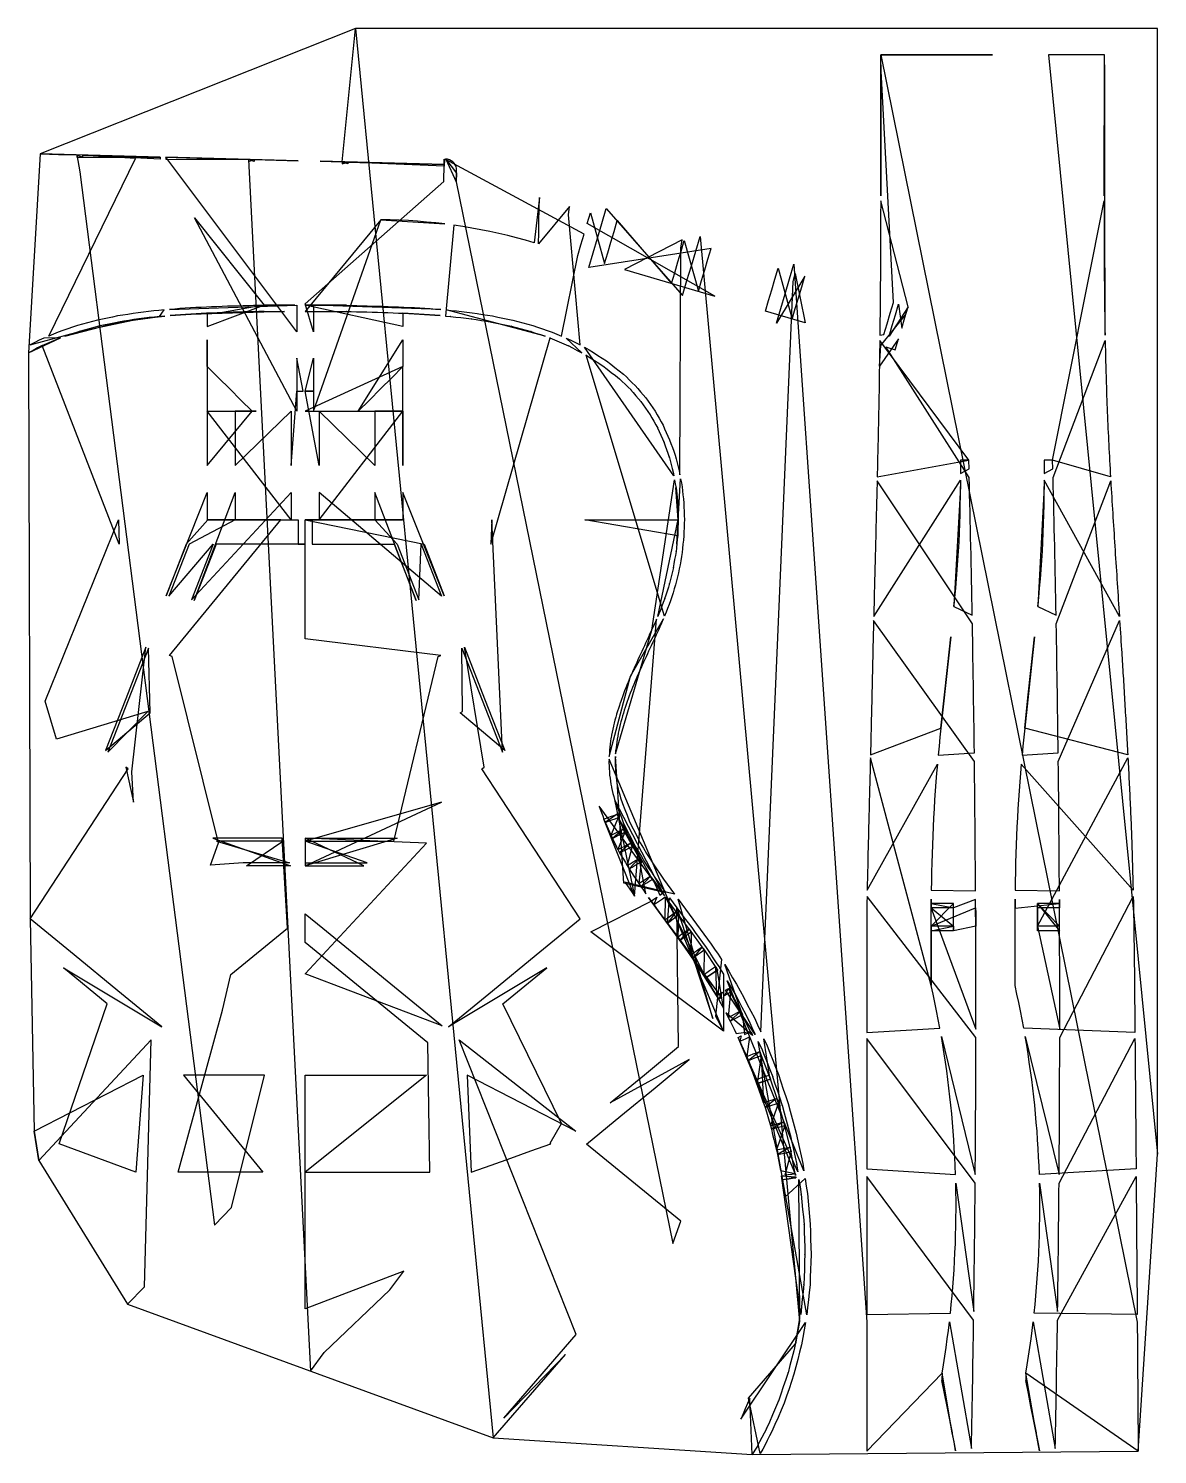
# Model space of a CAD drawing. Header units: metres. Extents: x 0 to 404, y 0 to 510.
import ezdxf

# ---------------------------------------------------------------- set-up
doc = ezdxf.new("R2010")
doc.units = ezdxf.units.M

msp = doc.modelspace()

# ---------------------------------------------------------------- linework, layer by layer
at = {"layer": 'BODY_OUTLINE', "color": 1}
msp.add_lwpolyline([(403.98, 107.49), (403.98, 510.22), (117.03, 510.22), (4.2, 465.33), (0, 394.21), (0.6, 191.6), (2.06, 115.7), (3.73, 105.22), (35.45, 53.74), (166.25, 5.9), (259, 0), (397.09, 1.2)], close=True, dxfattribs=at)
at = {"layer": 'BODY_POINTS', "color": 7}
msp.add_lwpolyline([(35.45, 53.74), (41.53, 60.03), (43.87, 148.4), (3.73, 105.22), (2.06, 115.7), (41, 135.72), (38.36, 100.98), (10.91, 111.1), (28.18, 161.25), (12.49, 174.1), (47.67, 153.04), (31.98, 165.89), (16.29, 178.74), (0.6, 191.6), (35.69, 245.28), (34.88, 245.94), (37.6, 233.38), (36.97, 244.23), (41.99, 288.82), (34.77, 270.38), (27.56, 251.93), (43.56, 265.39), (42.93, 288.49), (35.65, 269.88), (28.37, 251.27), (42.68, 265.88), (10.06, 255.91), (5.97, 269.6), (32.22, 334.45), (32.22, 334.45), (32.48, 325.71), (4.88, 396.78), (3.25, 395.92), (1.63, 395.07), (0, 394.21), (11.45, 399.56), (9.77, 398.85), (8.09, 398.13), (6.4, 397.42), (4.72, 396.7), (11.3, 399.51), (5.54, 399.44), (3.86, 398.73), (3.86, 398.73), (2.23, 397.87), (0.6, 397.01), (18.24, 401.86), (16.5, 401.27), (14.77, 400.68), (13.04, 400.1), (32.32, 405.2), (30.51, 404.83), (28.7, 404.45), (26.89, 404.07), (25.08, 403.7), (25.2, 403.73), (23.43, 403.25), (21.65, 402.77), (19.87, 402.3), (18.1, 401.82), (39.58, 406.34), (37.74, 406.05), (35.9, 405.76), (34.06, 405.47), (32.22, 405.18), (46.94, 407.2), (45.08, 406.98), (43.22, 406.77), (41.36, 406.55), (39.5, 406.33), (48.75, 407.35), (46.87, 407.19), (48.57, 409.54), (46.69, 409.38), (46.69, 409.38), (44.83, 409.17), (42.97, 408.95), (41.1, 408.73), (39.24, 408.52), (39.24, 408.52), (37.4, 408.23), (35.56, 407.94), (33.72, 407.65), (31.88, 407.36), (31.88, 407.36), (30.07, 406.98), (28.25, 406.61), (26.44, 406.23), (24.63, 405.85), (24.63, 405.85), (22.86, 405.38), (21.08, 404.9), (19.3, 404.42), (17.53, 403.95), (17.53, 403.95), (15.79, 403.36), (14.06, 402.77), (12.33, 402.18), (10.59, 401.59), (10.59, 401.59), (8.91, 400.87), (7.23, 400.16), (38.26, 463.69), (19.28, 464.94), (19.28, 464.74), (19.28, 464.55), (19.28, 464.36), (19.28, 464.16), (17.28, 464.94), (17.28, 464.76), (17.28, 464.57), (17.28, 464.39), (17.28, 464.21), (47.13, 464.15), (47.13, 463.98), (47.13, 463.81), (47.13, 463.64), (47.13, 463.47), (19.28, 464.94), (26.24, 464.75), (33.21, 464.57), (40.17, 464.39), (47.13, 464.2), (4.2, 465.33), (10.74, 465.16), (17.29, 464.99), (18.42, 458.96), (66.51, 82.08), (72.59, 88.37), (84.48, 135.72), (69.99, 135.72), (55.49, 135.72), (83.82, 100.98), (68.67, 100.98), (53.51, 100.98), (69.47, 159.02), (72.45, 171.79), (92.66, 188.33), (90.73, 220.49), (82.48, 220.49), (74.24, 220.49), (65.99, 220.49), (93.73, 210.67), (88.49, 210.67), (83.24, 210.67), (77.99, 210.67), (91.04, 219.49), (83.09, 219.49), (75.15, 219.49), (67.21, 219.49), (93.43, 211.67), (87.87, 211.67), (82.32, 211.67), (76.77, 211.67), (65.13, 210.86), (67.98, 218.86), (51.43, 285.49), (50.48, 285.83), (90.27, 334.45), (81.56, 334.45), (72.85, 334.45), (64.14, 334.45), (56.42, 325.71), (49.2, 307.26), (63.98, 344.15), (63.98, 334.45), (65.6, 334.45), (65.6, 334.45), (96.48, 334.45), (96.48, 332.26), (96.48, 330.08), (96.48, 327.89), (96.48, 325.71), (98.98, 325.71), (67.16, 325.71), (59.29, 305.6), (73.98, 344.15), (73.98, 334.45), (57.49, 325.71), (50.21, 307.1), (66.08, 325.71), (58.28, 305.77), (93.98, 344.15), (93.98, 334.45), (63.98, 373.27), (63.98, 363.56), (63.98, 353.86), (79.98, 373.27), (75.98, 377.27), (71.98, 381.27), (67.98, 385.27), (63.98, 389.27), (63.98, 398.81), (63.98, 394.04), (63.98, 389.27), (63.98, 373.27), (81.48, 373.27), (73.98, 373.27), (73.98, 363.56), (73.98, 353.86), (93.98, 373.27), (93.98, 363.56), (93.98, 353.86), (95.98, 380.46), (96.73, 380.46), (97.48, 380.46), (98.23, 380.46), (95.98, 392.23), (95.98, 382.75), (95.98, 373.27), (59.4, 442.48), (84.29, 411.19), (84.27, 411.19), (84.25, 411.19), (84.24, 411.19), (84.22, 411.19), (69.38, 408.56), (67.49, 408.49), (65.61, 408.41), (63.72, 408.33), (61.83, 408.25), (76.88, 408.79), (75, 408.73), (73.12, 408.67), (71.24, 408.62), (69.36, 408.56), (84.28, 408.99), (82.43, 408.94), (80.58, 408.89), (78.73, 408.84), (76.88, 408.79), (84.22, 408.99), (91.6, 408.99), (54.38, 407.82), (52.51, 407.66), (50.63, 407.51), (61.87, 408.26), (59.99, 408.15), (58.1, 408.04), (56.21, 407.93), (54.33, 407.82), (63.98, 408.34), (63.98, 403.57), (84.22, 411.19), (87.91, 411.19), (91.6, 411.19), (95.29, 411.19), (84.22, 411.19), (82.37, 411.14), (80.52, 411.09), (78.67, 411.04), (76.82, 410.99), (76.82, 410.99), (74.93, 410.93), (73.05, 410.87), (71.17, 410.82), (69.29, 410.76), (69.29, 410.76), (67.4, 410.68), (65.52, 410.61), (63.63, 410.53), (61.74, 410.45), (61.74, 410.45), (59.86, 410.34), (57.97, 410.23), (56.09, 410.12), (54.2, 410.01), (54.2, 410.01), (52.32, 409.85), (50.45, 409.7), (95.98, 411.19), (95.98, 401.71), (49.13, 464.15), (49.13, 463.97), (49.13, 463.78), (49.13, 463.6), (49.13, 463.42), (80.74, 463.32), (80.74, 463.15), (80.74, 462.97), (80.74, 462.8), (80.74, 462.63), (78.74, 463.32), (78.74, 463.16), (78.74, 463), (78.74, 462.84), (78.74, 462.68), (80.74, 463.32), (88.61, 463.11), (96.49, 462.91), (49.13, 464.15), (56.53, 463.96), (63.93, 463.76), (71.34, 463.57), (78.74, 463.37), (100.85, 29.82), (105.82, 36.52), (129.3, 58.95), (134.28, 65.64), (98.98, 52.15), (98.98, 135.72), (98.98, 135.72), (113.47, 135.72), (127.97, 135.72), (142.46, 135.72), (98.98, 100.98), (98.98, 100.98), (113.84, 100.98), (128.7, 100.98), (143.56, 100.98), (142.84, 147.26), (98.98, 183.16), (98.98, 193.49), (105.3, 188.33), (147.98, 153.4), (98.98, 172.01), (142.45, 218.73), (98.98, 220.49), (107.23, 220.49), (115.47, 220.49), (123.72, 220.49), (131.97, 220.49), (98.98, 210.67), (104.23, 210.67), (109.47, 210.67), (114.72, 210.67), (119.97, 210.67), (98.98, 220.49), (98.98, 210.67), (147.72, 233.38), (98.98, 219.49), (98.98, 211.67), (98.98, 211.67), (104.53, 211.67), (110.08, 211.67), (115.64, 211.67), (121.19, 211.67), (98.98, 219.49), (106.92, 219.49), (114.86, 219.49), (122.8, 219.49), (130.75, 219.49), (146.53, 285.49), (147.48, 285.83), (98.98, 291.86), (98.98, 334.45), (107.69, 334.45), (116.4, 334.45), (125.11, 334.45), (133.81, 334.45), (98.98, 334.45), (141.54, 325.71), (148.75, 307.26), (133.98, 344.15), (133.98, 334.45), (98.98, 334.45), (132.36, 334.45), (98.98, 334.45), (98.98, 334.45), (101.48, 334.45), (101.48, 332.26), (101.48, 330.08), (101.48, 327.89), (101.48, 325.71), (130.8, 325.71), (138.67, 305.6), (123.98, 344.15), (123.98, 334.45), (131.87, 325.71), (139.68, 305.77), (140.47, 325.71), (147.75, 307.1), (103.98, 344.15), (103.98, 334.45), (133.98, 373.27), (133.98, 363.56), (133.98, 353.86), (133.98, 389.27), (129.98, 385.27), (125.98, 381.27), (121.98, 377.27), (117.98, 373.27), (133.98, 398.81), (133.98, 394.04), (133.98, 389.27), (98.98, 373.27), (116.48, 373.27), (133.98, 373.27), (123.98, 373.27), (123.98, 363.56), (123.98, 353.86), (103.98, 373.27), (103.98, 363.56), (103.98, 353.86), (98.98, 380.46), (101.98, 380.46), (101.23, 380.46), (100.48, 380.46), (99.73, 380.46), (98.98, 380.46), (101.98, 392.23), (101.98, 382.75), (101.98, 373.27), (126.09, 441.82), (148.95, 440.29), (145.7, 440.67), (142.44, 440.99), (139.18, 441.27), (135.91, 441.49), (132.64, 441.65), (129.37, 441.77), (126.09, 441.82), (98.98, 408.99), (106.36, 408.99), (113.74, 408.99), (113.61, 408.99), (115.48, 408.94), (117.35, 408.89), (119.21, 408.84), (121.08, 408.79), (121.08, 408.79), (122.96, 408.73), (124.84, 408.67), (126.72, 408.62), (128.6, 408.56), (128.58, 408.56), (130.46, 408.49), (132.35, 408.41), (134.24, 408.33), (136.12, 408.25), (136.09, 408.26), (137.97, 408.15), (139.86, 408.04), (141.74, 407.93), (143.63, 407.82), (143.57, 407.82), (145.45, 407.66), (147.33, 407.51), (133.98, 408.34), (133.98, 403.57), (98.98, 411.19), (113.74, 411.19), (110.05, 411.19), (106.36, 411.19), (102.67, 411.19), (98.98, 411.19), (113.74, 411.19), (115.59, 411.14), (117.44, 411.09), (119.29, 411.04), (121.14, 410.99), (121.14, 410.99), (123.02, 410.93), (124.9, 410.87), (126.79, 410.82), (128.67, 410.76), (128.67, 410.76), (130.55, 410.68), (132.44, 410.61), (134.33, 410.53), (136.21, 410.45), (136.21, 410.45), (138.1, 410.34), (139.99, 410.23), (141.87, 410.12), (143.76, 410.01), (143.76, 410.01), (145.64, 409.85), (147.51, 409.7), (101.98, 411.19), (101.98, 401.71), (98.98, 411.72), (148.58, 455.53), (148.63, 457.53), (148.68, 459.53), (148.74, 461.53), (148.79, 463.53), (148.79, 463.53), (148.91, 463.53), (148.72, 460.93), (114.24, 462.44), (114.24, 462.28), (114.24, 462.12), (114.24, 461.95), (114.24, 461.79), (112.24, 462.44), (112.24, 462.29), (112.24, 462.14), (112.24, 461.99), (112.24, 461.84), (114.24, 462.44), (122.86, 462.21), (131.49, 461.98), (140.11, 461.76), (148.74, 461.53), (104.36, 462.7), (112.24, 462.49), (117.03, 510.22), (166.25, 5.9), (192.09, 35.81), (170.11, 13), (195.96, 42.91), (154.09, 148.4), (195.9, 115.7), (156.96, 135.72), (158.43, 100.98), (158.43, 100.98), (165.53, 103.53), (172.64, 106.07), (179.75, 108.61), (186.86, 111.16), (186.71, 111.37), (190.67, 118.47), (169.78, 161.25), (185.47, 174.1), (150.29, 153.04), (165.98, 165.89), (181.67, 178.74), (197.36, 191.6), (162.26, 245.28), (163.08, 245.94), (155.97, 288.82), (163.18, 270.38), (170.4, 251.93), (154.4, 265.39), (155.28, 265.88), (155.02, 288.49), (162.3, 269.88), (169.58, 251.27), (165.74, 334.45), (165.48, 325.71), (186.66, 399.51), (186.5, 399.56), (188.19, 398.85), (189.87, 398.13), (191.56, 397.42), (193.24, 396.7), (193.08, 396.78), (194.7, 395.92), (196.33, 395.07), (197.96, 394.21), (192.42, 399.44), (194.1, 398.73), (194.1, 398.73), (195.73, 397.87), (197.36, 397.01), (193.27, 443.5), (193.55, 446.55), (182.45, 433.15), (182.55, 437.29), (182.66, 441.43), (182.77, 445.57), (182.88, 449.71), (180.97, 433.59), (180.97, 433.59), (177.82, 434.5), (174.66, 435.35), (171.48, 436.15), (168.3, 436.9), (165.1, 437.6), (161.89, 438.24), (158.67, 438.83), (155.44, 439.37), (152.2, 439.86), (149.21, 407.35), (151.08, 407.19), (151.01, 407.2), (152.88, 406.98), (154.74, 406.77), (156.6, 406.55), (158.46, 406.33), (158.37, 406.34), (160.22, 406.05), (162.06, 405.76), (163.9, 405.47), (165.74, 405.18), (165.63, 405.2), (167.44, 404.83), (169.26, 404.45), (171.07, 404.07), (172.88, 403.7), (172.76, 403.73), (174.53, 403.25), (176.31, 402.77), (178.08, 402.3), (179.86, 401.82), (179.72, 401.86), (181.46, 401.27), (183.19, 400.68), (184.92, 400.1), (149.39, 409.54), (151.27, 409.38), (151.27, 409.38), (153.13, 409.17), (154.99, 408.95), (156.85, 408.73), (158.72, 408.52), (158.72, 408.52), (160.56, 408.23), (162.4, 407.94), (164.24, 407.65), (166.08, 407.36), (166.08, 407.36), (167.89, 406.98), (169.7, 406.61), (171.52, 406.23), (173.33, 405.85), (173.33, 405.85), (175.1, 405.38), (176.88, 404.9), (178.65, 404.42), (180.43, 403.95), (180.43, 403.95), (182.16, 403.36), (183.9, 402.77), (185.63, 402.18), (187.36, 401.59), (187.36, 401.59), (189.05, 400.87), (190.73, 400.16), (196.55, 428.97), (197.69, 432.81), (198.83, 436.64), (149.04, 463.52), (149.16, 463.52), (149.29, 463.52), (153.08, 455.41), (153.1, 456.41), (153.13, 457.41), (153.16, 458.41), (153.18, 459.41), (153.18, 459.41), (153.14, 460.11), (152.98, 460.79), (152.7, 461.43), (152.31, 462.01), (151.83, 462.51), (151.27, 462.93), (150.65, 463.24), (149.98, 463.44), (149.29, 463.52), (153.16, 458.52), (153.16, 458.52), (153.16, 458.52), (153.16, 458.52), (153.16, 458.52), (153.08, 455.41), (153.16, 458.52), (153.08, 455.41), (230.57, 75.48), (233.36, 83.54), (199.71, 111.07), (211.96, 121.15), (224.21, 131.24), (236.46, 141.33), (208.15, 125.79), (220.39, 135.87), (232.64, 145.96), (232, 195.61), (233.33, 193.83), (234.66, 192.05), (235.99, 190.27), (237.32, 188.5), (237.3, 188.52), (238.6, 186.73), (239.9, 184.93), (241.2, 183.14), (242.5, 181.35), (242.45, 181.42), (243.67, 179.58), (244.89, 177.74), (246.11, 175.9), (247.33, 174.07), (247.27, 174.17), (248.65, 171.82), (248.7, 151.41), (201.16, 186.95), (222.76, 198.02), (223.79, 198.73), (224.82, 199.44), (223.71, 196.73), (224.74, 197.44), (225.77, 198.15), (226.8, 198.86), (227.83, 199.57), (227.73, 191.29), (228.74, 192.03), (229.74, 192.78), (230.75, 193.52), (231.75, 194.26), (228.6, 190.13), (229.61, 190.87), (230.62, 191.61), (231.62, 192.35), (232.63, 193.09), (232.35, 185.13), (233.35, 185.88), (234.35, 186.63), (235.35, 187.38), (236.35, 188.13), (233.13, 184.05), (234.13, 184.8), (235.13, 185.55), (236.13, 186.3), (237.13, 187.05), (236.98, 178.74), (237.99, 179.47), (239.01, 180.2), (240.02, 180.94), (241.03, 181.67), (237.76, 177.64), (238.77, 178.37), (239.78, 179.11), (240.8, 179.84), (241.81, 180.58), (241.63, 171.8), (242.67, 172.5), (243.71, 173.19), (244.76, 173.88), (245.8, 174.57), (246.17, 164.2), (247.25, 164.83), (248.33, 165.47), (246.9, 162.96), (247.98, 163.59), (221.84, 199.33), (222.76, 198.02), (223.71, 196.73), (224.72, 195.37), (225.72, 194.01), (226.73, 192.65), (227.73, 191.29), (233.13, 184.05), (234.09, 182.72), (235.06, 181.4), (236.02, 180.07), (236.98, 178.74), (246.9, 162.96), (247.78, 161.32), (248.65, 159.67), (246.41, 173.66), (246.45, 173.58), (246.5, 173.5), (246.55, 173.43), (246.59, 173.35), (245.8, 174.57), (245.97, 174.31), (246.15, 174.04), (246.32, 173.78), (246.5, 173.51), (241.62, 180.87), (241.66, 180.79), (241.71, 180.72), (241.76, 180.65), (241.81, 180.58), (241.03, 181.67), (241.2, 181.44), (241.36, 181.21), (241.53, 180.99), (241.69, 180.76), (236.49, 187.94), (236.65, 187.72), (236.81, 187.49), (236.97, 187.27), (237.13, 187.05), (236.35, 188.13), (236.39, 188.07), (236.43, 188.01), (236.48, 187.95), (236.52, 187.9), (231.75, 194.26), (231.97, 193.97), (232.19, 193.68), (232.41, 193.39), (232.63, 193.09), (227.83, 199.57), (242.42, 170.58), (243.47, 171.27), (244.51, 171.97), (245.56, 172.66), (246.6, 173.36), (242.42, 170.58), (243.36, 168.98), (244.3, 167.39), (245.24, 165.79), (246.17, 164.2), (237.76, 177.64), (238.72, 176.18), (239.69, 174.72), (240.66, 173.26), (241.63, 171.8), (232.35, 185.13), (231.41, 186.38), (230.48, 187.63), (229.54, 188.88), (228.6, 190.13), (229.34, 199.21), (230.66, 197.41), (231.99, 195.62), (244.89, 156.04), (232.44, 198.71), (233.76, 196.93), (233.76, 196.93), (235.09, 195.15), (236.42, 193.37), (237.75, 191.59), (239.08, 189.81), (239.08, 189.81), (240.38, 188.02), (241.68, 186.22), (242.98, 184.43), (244.28, 182.64), (244.28, 182.64), (245.5, 180.8), (246.72, 178.96), (247.94, 177.12), (245.87, 156.85), (246.58, 155.49), (247.29, 154.13), (247.99, 152.77), (248.7, 151.41), (207.75, 248.73), (207.71, 247.69), (207.71, 247.49), (207.76, 246.43), (207.81, 245.38), (207.86, 244.33), (207.91, 243.28), (207.93, 243.06), (208.09, 242.01), (208.24, 240.95), (208.4, 239.9), (208.55, 238.85), (208.6, 238.62), (208.87, 237.56), (209.14, 236.51), (209.41, 235.45), (209.68, 234.39), (216.85, 199.8), (205.92, 227.34), (207.09, 227.78), (208.26, 228.23), (209.43, 228.67), (210.6, 229.11), (206.37, 226.16), (207.54, 226.6), (208.71, 227.04), (209.88, 227.49), (211.05, 227.93), (208.36, 221.53), (209.47, 222.09), (210.59, 222.66), (211.7, 223.22), (212.82, 223.78), (208.92, 220.41), (210.03, 220.98), (211.15, 221.54), (212.27, 222.1), (213.38, 222.67), (210.91, 216.46), (212.03, 217.02), (213.14, 217.59), (214.26, 218.15), (215.38, 218.71), (211.51, 215.27), (212.62, 215.83), (213.74, 216.39), (214.85, 216.95), (215.96, 217.51), (214.24, 210.73), (215.31, 211.38), (216.37, 212.03), (217.44, 212.68), (218.51, 213.34), (214.97, 209.53), (216.04, 210.18), (217.11, 210.83), (218.17, 211.48), (219.24, 212.13), (218.34, 204.35), (219.41, 205), (220.47, 205.65), (221.54, 206.3), (222.61, 206.96), (219.1, 203.25), (220.16, 203.9), (221.23, 204.55), (222.3, 205.2), (223.37, 205.86), (225.85, 200.15), (226.88, 200.86), (204.14, 232.03), (204.59, 230.86), (205.03, 229.69), (205.48, 228.51), (205.92, 227.34), (208.92, 220.41), (209.42, 219.43), (209.92, 218.44), (210.41, 217.45), (210.91, 216.46), (206.37, 226.16), (206.87, 225), (207.36, 223.84), (207.86, 222.69), (208.36, 221.53), (208.92, 220.41), (209.42, 219.43), (209.92, 218.44), (210.41, 217.45), (210.91, 216.46), (211.51, 215.27), (212.2, 214.14), (212.88, 213), (213.56, 211.87), (214.24, 210.73), (214.97, 209.53), (215.81, 208.23), (216.66, 206.94), (217.5, 205.64), (218.34, 204.35), (219.1, 203.25), (220.01, 201.94), (220.93, 200.63), (218.51, 213.34), (218.69, 213.03), (218.87, 212.73), (219.06, 212.43), (219.24, 212.13), (212.82, 223.78), (212.96, 223.5), (213.1, 223.22), (213.24, 222.95), (213.38, 222.67), (210.6, 229.11), (210.71, 228.82), (210.82, 228.52), (210.93, 228.23), (211.05, 227.93), (222.61, 206.96), (222.8, 206.68), (222.99, 206.41), (223.18, 206.13), (223.37, 205.86), (226.88, 200.86), (227.12, 200.54), (227.35, 200.22), (227.59, 199.89), (209.75, 234.16), (210.55, 232.06), (211.34, 229.97), (212.14, 227.88), (212.93, 225.79), (215.38, 218.71), (215.53, 218.42), (215.68, 218.12), (215.83, 217.82), (215.98, 217.52), (212.93, 225.79), (213.94, 223.78), (214.95, 221.78), (215.96, 219.78), (216.97, 217.77), (216.97, 217.77), (218.14, 215.86), (219.3, 213.96), (220.47, 212.05), (221.63, 210.14), (221.63, 210.14), (222.9, 208.3), (224.16, 206.47), (225.43, 204.63), (226.7, 202.79), (226.7, 202.79), (228.02, 201), (213.05, 204.45), (210, 249.69), (209.95, 248.64), (209.91, 247.59), (209.91, 247.59), (209.96, 246.54), (210.01, 245.49), (210.06, 244.44), (210.11, 243.38), (210.11, 243.38), (210.26, 242.33), (210.42, 241.28), (210.57, 240.22), (210.73, 239.17), (210.73, 239.17), (211, 238.11), (211.27, 237.05), (211.54, 235.99), (211.81, 234.94), (211.81, 234.94), (212.6, 232.87), (213.38, 230.81), (214.16, 228.74), (214.95, 226.67), (214.95, 226.67), (215.93, 224.72), (216.92, 222.76), (217.91, 220.8), (218.9, 218.84), (218.9, 218.84), (220.04, 216.97), (221.19, 215.09), (222.33, 213.21), (223.48, 211.34), (223.48, 211.34), (224.73, 209.52), (225.98, 207.7), (227.24, 205.89), (228.49, 204.07), (228.49, 204.07), (229.81, 202.28), (231.12, 200.5), (213.43, 204.76), (214.29, 203.52), (215.14, 202.28), (216, 201.04), (216.85, 199.8), (224.76, 298.94), (224.34, 297.98), (223.93, 297.03), (223.94, 297.07), (223.5, 296.11), (223.06, 295.14), (222.62, 294.18), (222.18, 293.22), (223.94, 297.07), (223.5, 296.11), (223.06, 295.14), (222.62, 294.18), (222.18, 293.22), (222.18, 293.23), (221.73, 292.26), (221.27, 291.29), (220.82, 290.31), (220.37, 289.34), (220.36, 289.34), (219.91, 288.35), (219.45, 287.37), (218.99, 286.38), (218.53, 285.4), (218.52, 285.38), (218.07, 284.39), (217.62, 283.39), (217.17, 282.4), (216.71, 281.41), (216.7, 281.37), (216.26, 280.37), (215.83, 279.36), (215.39, 278.36), (214.96, 277.36), (214.94, 277.31), (214.53, 276.29), (214.12, 275.28), (213.71, 274.27), (213.3, 273.26), (213.27, 273.19), (212.9, 272.17), (212.52, 271.15), (212.15, 270.13), (211.78, 269.11), (211.75, 269.02), (211.42, 268), (211.09, 266.97), (210.76, 265.94), (210.43, 264.92), (210.4, 264.81), (210.13, 263.78), (209.86, 262.74), (209.59, 261.71), (209.31, 260.68), (209.28, 260.55), (209.08, 259.51), (208.87, 258.47), (208.66, 257.43), (208.45, 256.39), (208.43, 256.23), (208.3, 255.19), (208.17, 254.14), (208.04, 253.1), (207.91, 252.06), (207.89, 251.88), (207.85, 250.83), (207.8, 249.78), (215.43, 278.44), (227.19, 299), (226.78, 298.05), (226.36, 297.1), (225.94, 296.15), (225.94, 296.15), (225.5, 295.19), (225.06, 294.23), (224.62, 293.27), (224.18, 292.3), (224.18, 292.3), (223.72, 291.33), (223.27, 290.36), (222.81, 289.38), (222.36, 288.41), (222.36, 288.41), (221.9, 287.42), (221.44, 286.44), (220.98, 285.46), (220.53, 284.47), (220.53, 284.47), (220.07, 283.48), (219.62, 282.48), (219.17, 281.49), (218.72, 280.49), (218.72, 280.49), (218.28, 279.49), (217.85, 278.49), (217.41, 277.48), (216.98, 276.48), (216.98, 276.48), (216.57, 275.47), (216.16, 274.46), (215.75, 273.44), (215.34, 272.43), (215.34, 272.43), (214.96, 271.41), (214.59, 270.39), (214.22, 269.37), (213.84, 268.35), (213.84, 268.35), (213.51, 267.33), (213.19, 266.3), (212.86, 265.27), (212.53, 264.25), (212.53, 264.25), (212.26, 263.21), (211.99, 262.18), (211.71, 261.15), (211.44, 260.12), (211.44, 260.12), (211.23, 259.08), (211.03, 258.04), (210.82, 257), (210.61, 255.96), (210.61, 255.96), (210.48, 254.91), (210.35, 253.87), (210.22, 252.83), (210.09, 251.78), (210.09, 251.78), (210.04, 250.73), (222.99, 294.97), (231.18, 348.74), (231.44, 347.3), (231.7, 345.87), (232.29, 340.36), (232.34, 338.89), (232.39, 337.41), (232.44, 335.94), (232.5, 334.47), (231.68, 346.03), (231.84, 344.57), (231.99, 343.12), (232.14, 341.66), (232.3, 340.2), (232.3, 328.86), (232.15, 327.38), (231.99, 325.91), (231.84, 324.43), (231.69, 322.96), (231.71, 323.1), (231.46, 321.64), (231.21, 320.18), (230.96, 318.72), (230.71, 317.25), (230.74, 317.39), (230.39, 315.95), (230.05, 314.51), (229.7, 313.06), (229.36, 311.62), (229.4, 311.76), (228.96, 310.35), (228.51, 308.94), (228.07, 307.52), (227.63, 306.11), (227.68, 306.25), (227.15, 304.87), (226.62, 303.5), (226.09, 302.12), (225.56, 300.75), (225.59, 300.84), (225.18, 299.89), (232.49, 334.55), (232.44, 333.09), (232.39, 331.63), (232.34, 330.17), (232.29, 328.71), (199.12, 334.45), (232.5, 334.45), (231.97, 325.71), (233.34, 349.13), (233.61, 347.7), (233.87, 346.26), (233.87, 346.26), (234.02, 344.81), (234.18, 343.35), (234.33, 341.89), (234.49, 340.44), (234.49, 340.44), (234.54, 338.96), (234.59, 337.49), (234.64, 336.02), (234.69, 334.55), (234.69, 334.55), (234.64, 333.07), (234.59, 331.59), (234.54, 330.11), (234.49, 328.64), (234.49, 328.64), (234.33, 327.16), (234.18, 325.68), (234.03, 324.21), (233.88, 322.73), (233.88, 322.73), (233.63, 321.27), (233.38, 319.81), (233.13, 318.34), (232.88, 316.88), (232.88, 316.88), (232.53, 315.44), (232.19, 314), (231.84, 312.55), (231.5, 311.11), (231.5, 311.11), (231.06, 309.7), (230.62, 308.28), (230.18, 306.87), (229.73, 305.46), (229.73, 305.46), (229.2, 304.08), (228.67, 302.7), (228.14, 301.33), (227.61, 299.95), (227.61, 299.95), (199.59, 393.35), (199.42, 393.45), (200.98, 392.44), (202.55, 391.43), (204.11, 390.43), (205.68, 389.42), (205.51, 389.54), (207, 388.36), (208.5, 387.19), (209.99, 386.01), (211.49, 384.84), (211.33, 384.98), (212.39, 383.96), (213.46, 382.93), (214.52, 381.91), (215.59, 380.89), (215.44, 381.04), (216.39, 379.94), (217.33, 378.83), (218.28, 377.72), (219.22, 376.61), (219.09, 376.78), (219.92, 375.59), (220.74, 374.41), (221.57, 373.23), (222.4, 372.04), (222.29, 372.21), (223, 370.96), (223.71, 369.71), (224.42, 368.46), (225.13, 367.21), (225.04, 367.38), (225.63, 366.07), (226.22, 364.76), (226.82, 363.45), (227.41, 362.14), (227.34, 362.32), (227.82, 360.96), (228.3, 359.59), (228.78, 358.23), (229.26, 356.87), (229.21, 357.04), (229.58, 355.64), (229.95, 354.24), (230.32, 352.84), (230.69, 351.44), (230.66, 351.61), (230.92, 350.17), (198.98, 396.16), (200.61, 395.3), (200.61, 395.3), (202.17, 394.29), (203.74, 393.28), (205.3, 392.27), (206.87, 391.27), (206.87, 391.27), (208.36, 390.09), (209.86, 388.92), (211.35, 387.74), (212.85, 386.57), (212.85, 386.57), (213.92, 385.54), (214.98, 384.52), (216.05, 383.5), (217.11, 382.47), (217.11, 382.47), (218.06, 381.36), (219.01, 380.25), (219.95, 379.15), (220.9, 378.04), (220.9, 378.04), (221.72, 376.85), (222.55, 375.67), (223.38, 374.48), (224.2, 373.3), (224.2, 373.3), (224.91, 372.05), (225.62, 370.8), (226.33, 369.54), (227.04, 368.29), (227.04, 368.29), (227.63, 366.98), (228.23, 365.67), (228.82, 364.36), (229.41, 363.05), (229.41, 363.05), (229.9, 361.69), (230.38, 360.33), (230.86, 358.97), (231.34, 357.61), (231.34, 357.61), (231.71, 356.21), (232.08, 354.8), (232.45, 353.4), (232.82, 352), (232.82, 352), (233.08, 350.57), (233.47, 431.59), (233.94, 434.58), (213.27, 424.02), (245.57, 414.45), (199.96, 440.48), (201.1, 444.31), (206.14, 426.13), (207.28, 429.97), (208.41, 433.8), (209.55, 437.64), (210.69, 441.47), (230.11, 419.03), (231.25, 422.86), (232.38, 426.7), (233.52, 430.53), (234.66, 434.37), (239.7, 416.19), (240.83, 420.02), (241.97, 423.86), (243.11, 427.69), (244.24, 431.53), (200.49, 424.67), (202.06, 429.95), (203.62, 435.22), (205.18, 440.49), (206.74, 445.77), (234.05, 414.73), (235.61, 420), (237.18, 425.28), (238.74, 430.55), (240.3, 435.82), (275.87, 47.62), (275.39, 44.95), (274.92, 42.28), (274.44, 39.61), (274.48, 39.77), (273.8, 37.14), (273.13, 34.5), (272.45, 31.87), (271.78, 29.23), (271.83, 29.39), (270.95, 26.81), (270.07, 24.22), (269.19, 21.63), (268.31, 19.05), (268.37, 19.21), (267.28, 16.68), (266.19, 14.15), (265.09, 11.62), (264, 9.09), (264.07, 9.23), (263.25, 7.65), (262.42, 6.07), (261.6, 4.49), (260.77, 2.91), (260.84, 3.03), (259.92, 1.52), (259, 0), (258.05, 20.03), (257.26, 18.19), (256.46, 16.35), (255.67, 14.51), (254.88, 12.68), (254.88, 12.68), (278.03, 47.24), (277.56, 44.57), (277.08, 41.9), (276.61, 39.22), (276.61, 39.22), (275.93, 36.59), (275.26, 33.96), (274.59, 31.32), (273.91, 28.69), (273.91, 28.69), (273.03, 26.1), (272.15, 23.51), (271.27, 20.92), (270.39, 18.34), (270.39, 18.34), (269.3, 15.81), (268.21, 13.28), (267.11, 10.75), (266.02, 8.21), (266.02, 8.21), (265.2, 6.63), (264.37, 5.05), (263.55, 3.47), (262.72, 1.89), (262.72, 1.89), (261.8, 0.37), (257.64, 20.18), (274.44, 39.59), (276.04, 48.61), (275.68, 98.42), (276.1, 95.71), (276.52, 93), (276.5, 93.14), (276.76, 90.42), (277.01, 87.7), (277.26, 84.98), (277.51, 82.26), (277.5, 82.39), (277.58, 79.67), (277.67, 76.95), (277.75, 74.22), (277.83, 71.5), (277.83, 71.64), (277.73, 68.93), (277.64, 66.21), (277.54, 63.5), (277.44, 60.78), (277.45, 60.93), (277.17, 58.23), (276.89, 55.54), (276.6, 52.84), (276.32, 50.14), (276.34, 50.29), (269.41, 99.75), (269.64, 98.26), (270.87, 98.45), (272.11, 98.64), (273.34, 98.83), (274.58, 99.02), (269.41, 99.75), (274.52, 99.4), (274.58, 99.02), (269.64, 98.26), (269.88, 96.72), (270.11, 95.18), (270.35, 93.63), (270.59, 92.09), (277.86, 98.75), (278.28, 96.05), (278.69, 93.34), (278.69, 93.34), (278.95, 90.62), (279.2, 87.9), (279.45, 85.18), (279.7, 82.46), (279.7, 82.46), (279.78, 79.73), (279.87, 77.01), (279.95, 74.29), (280.03, 71.57), (280.03, 71.57), (279.93, 68.85), (279.83, 66.13), (279.74, 63.42), (279.64, 60.7), (279.64, 60.7), (279.36, 58), (279.07, 55.31), (278.79, 52.61), (278.51, 49.91), (278.51, 49.91), (261.15, 147.8), (262.29, 145.3), (262.25, 145.41), (263.25, 142.85), (264.26, 140.29), (265.27, 137.73), (266.28, 135.17), (266.24, 135.28), (267.11, 132.67), (267.98, 130.06), (268.85, 127.45), (269.73, 124.83), (269.69, 124.95), (270.42, 122.29), (271.14, 119.64), (271.87, 116.99), (272.6, 114.33), (272.57, 114.45), (273.15, 111.77), (273.72, 109.08), (274.3, 106.4), (274.87, 103.71), (274.85, 103.84), (275.27, 101.13), (253.91, 149.23), (255.04, 149.74), (254.54, 147.85), (255.67, 148.37), (256.81, 148.89), (257.95, 149.4), (257.03, 142.39), (258.18, 142.84), (259.34, 143.3), (260.49, 143.75), (261.64, 144.21), (257.66, 141), (258.8, 141.44), (259.93, 141.89), (261.07, 142.34), (262.2, 142.79), (263.05, 125.88), (264.24, 126.27), (265.42, 126.67), (266.61, 127.06), (267.8, 127.46), (263.61, 124.2), (264.8, 124.59), (265.98, 124.99), (267.17, 125.38), (268.36, 125.78), (265.47, 117.66), (266.67, 117.99), (267.88, 118.32), (269.08, 118.65), (270.29, 118.98), (265.81, 116.4), (267.02, 116.73), (268.22, 117.06), (269.43, 117.39), (270.63, 117.72), (267.61, 108.95), (268.84, 109.21), (270.06, 109.47), (271.28, 109.73), (272.5, 110), (267.97, 107.3), (269.19, 107.57), (270.41, 107.83), (271.63, 108.09), (272.85, 108.35), (270.64, 99.94), (271.88, 100.13), (273.11, 100.32), (274.35, 100.51), (253.91, 149.23), (254.54, 147.85), (255.15, 146.48), (255.76, 145.11), (256.38, 143.74), (256.99, 142.38), (263.61, 124.2), (264.08, 122.56), (264.54, 120.93), (265, 119.29), (265.47, 117.66), (265.81, 116.4), (266.26, 114.53), (266.71, 112.67), (267.16, 110.81), (267.61, 108.95), (267.97, 107.3), (268.33, 105.42), (268.69, 103.53), (269.05, 101.64), (274.35, 100.51), (274.41, 100.14), (274.46, 99.77), (272.5, 110), (272.59, 109.59), (272.68, 109.17), (272.77, 108.76), (272.85, 108.35), (270.29, 118.98), (270.38, 118.67), (270.46, 118.35), (270.55, 118.03), (270.63, 117.72), (267.8, 127.46), (267.94, 127.04), (268.08, 126.62), (268.22, 126.2), (268.36, 125.78), (265.29, 134.96), (265.35, 134.8), (265.4, 134.63), (265.46, 134.46), (265.52, 134.29), (261.64, 144.21), (261.78, 143.85), (261.92, 143.5), (262.06, 143.14), (262.2, 142.79), (260.77, 132.71), (261.96, 133.11), (263.14, 133.5), (264.33, 133.9), (265.52, 134.29), (260.77, 132.71), (261.34, 131), (261.91, 129.29), (262.48, 127.58), (263.05, 125.88), (260.23, 134.15), (259.59, 135.86), (258.95, 137.57), (258.3, 139.28), (257.66, 141), (260.23, 134.15), (261.42, 134.55), (262.61, 134.95), (263.79, 135.34), (264.98, 135.74), (264.98, 135.74), (265.07, 135.52), (265.15, 135.31), (265.23, 135.1), (265.32, 134.88), (263.15, 148.71), (264.29, 146.22), (264.29, 146.22), (265.3, 143.66), (266.31, 141.1), (267.32, 138.54), (268.33, 135.98), (268.33, 135.98), (269.2, 133.37), (270.07, 130.75), (270.94, 128.14), (271.81, 125.53), (271.81, 125.53), (272.54, 122.88), (273.27, 120.22), (273.99, 117.57), (274.72, 114.91), (274.72, 114.91), (275.3, 112.23), (275.87, 109.54), (276.45, 106.86), (277.02, 104.17), (277.02, 104.17), (277.44, 101.46), (250.03, 169.48), (251.41, 167.14), (252.79, 164.79), (252.73, 164.89), (254, 162.47), (255.26, 160.04), (256.52, 157.61), (257.79, 155.19), (257.73, 155.29), (258.87, 152.79), (260.01, 150.3), (249.41, 166.1), (250.48, 166.74), (249.06, 164.23), (250.14, 164.86), (251.21, 165.5), (250.4, 156.39), (251.5, 156.97), (252.61, 157.54), (253.72, 158.12), (254.83, 158.7), (251.09, 155.05), (252.2, 155.63), (253.31, 156.2), (254.42, 156.78), (255.53, 157.36), (256.18, 150.26), (257.32, 150.78), (258.46, 151.3), (259.08, 149.92), (249.52, 158.03), (250.4, 156.39), (251.09, 155.05), (251.8, 153.59), (252.5, 152.14), (253.2, 150.68), (258.46, 151.3), (258.61, 150.96), (258.77, 150.61), (258.93, 150.27), (259.08, 149.92), (250.48, 166.74), (250.67, 166.43), (250.85, 166.12), (251.03, 165.81), (251.21, 165.5), (254.83, 158.7), (255, 158.36), (255.18, 158.03), (255.35, 157.69), (255.53, 157.36), (249.17, 175.28), (249.17, 175.28), (250.55, 172.94), (251.92, 170.6), (253.3, 168.25), (254.68, 165.91), (254.68, 165.91), (255.95, 163.48), (257.21, 161.06), (258.47, 158.63), (259.74, 156.2), (259.74, 156.2), (260.88, 153.71), (262.01, 151.21), (273.67, 419.68), (274.33, 422.61), (277.87, 404.87), (263.67, 409.08), (264.8, 412.92), (265.94, 416.75), (267.08, 420.59), (268.21, 424.42), (273.25, 406.24), (274.39, 410.08), (275.53, 413.91), (276.66, 417.75), (277.8, 421.58), (267.61, 404.78), (269.17, 410.06), (270.73, 415.33), (272.3, 420.6), (273.86, 425.88), (299.98, 47.38), (299.98, 44.66), (299.98, 41.94), (299.98, 39.21), (299.98, 39.21), (299.98, 36.49), (299.98, 33.78), (299.98, 31.06), (299.98, 28.34), (299.98, 28.34), (299.98, 25.63), (299.98, 22.92), (299.98, 20.2), (299.98, 17.49), (299.98, 17.49), (299.98, 14.78), (299.98, 12.06), (299.98, 9.35), (299.98, 6.64), (299.98, 6.64), (299.98, 3.92), (299.98, 1.2), (326.89, 29.05), (326.88, 28.42), (326.87, 27.78), (326.86, 27.15), (326.85, 26.52), (330.57, 7.79), (329.64, 12.47), (328.71, 17.15), (327.78, 21.84), (326.85, 26.52), (331.71, 1.34), (331.18, 4.57), (330.57, 7.79), (326.89, 29.05), (327.4, 32.11), (327.87, 35.18), (328.32, 38.25), (328.75, 41.33), (329.15, 44.4), (329.52, 47.49), (337.38, 2.11), (337.45, 5.18), (337.51, 8.24), (337.57, 11.3), (337.63, 14.37), (337.68, 17.43), (337.74, 20.49), (337.8, 23.56), (337.85, 26.62), (337.9, 29.68), (337.95, 32.75), (338, 35.81), (338.05, 38.87), (338.1, 41.94), (338.15, 45), (338.19, 48.06), (299.98, 99.5), (299.98, 96.74), (299.98, 93.99), (299.98, 93.99), (299.98, 91.24), (299.98, 88.49), (299.98, 85.73), (299.98, 82.98), (299.98, 82.98), (299.98, 80.24), (299.98, 77.49), (299.98, 74.74), (299.98, 72), (299.98, 72), (299.98, 69.26), (299.98, 66.52), (299.98, 63.78), (299.98, 61.04), (299.98, 61.04), (299.98, 58.3), (299.98, 55.57), (299.98, 52.84), (299.98, 50.11), (299.98, 50.11), (329.86, 50.57), (330.18, 53.66), (330.47, 56.75), (330.73, 59.84), (330.97, 62.94), (331.18, 66.03), (331.36, 69.13), (331.52, 72.23), (331.65, 75.34), (331.75, 78.44), (331.82, 81.54), (331.87, 84.64), (331.89, 87.75), (331.89, 90.85), (331.85, 93.96), (331.79, 97.06), (338.24, 51.13), (338.28, 54.19), (338.32, 57.25), (338.36, 60.32), (338.4, 63.38), (338.44, 66.44), (338.47, 69.51), (338.51, 72.57), (338.54, 75.64), (338.58, 78.7), (338.61, 81.76), (338.64, 84.83), (338.67, 87.89), (338.7, 90.95), (338.72, 94.02), (338.75, 97.08), (299.98, 148.81), (299.98, 148.81), (299.98, 146.09), (299.98, 143.37), (299.98, 140.65), (299.98, 137.93), (299.98, 137.93), (299.98, 135.19), (299.98, 132.46), (299.98, 129.72), (299.98, 126.99), (299.98, 126.99), (299.98, 124.24), (299.98, 121.5), (299.98, 118.75), (299.98, 116.01), (299.98, 116.01), (299.98, 113.26), (299.98, 110.51), (299.98, 107.76), (299.98, 105), (299.98, 105), (299.98, 102.25), (331.71, 100.16), (331.59, 103.27), (331.45, 106.37), (331.28, 109.47), (331.09, 112.56), (330.87, 115.66), (330.62, 118.75), (330.34, 121.85), (330.04, 124.94), (329.71, 128.02), (329.35, 131.11), (328.97, 134.19), (328.56, 137.26), (328.12, 140.34), (327.66, 143.41), (327.17, 146.47), (326.65, 149.53), (338.77, 100.15), (338.8, 103.21), (338.82, 106.27), (338.84, 109.34), (338.86, 112.4), (338.88, 115.46), (338.89, 118.53), (338.91, 121.59), (338.92, 124.66), (338.94, 127.72), (338.95, 130.78), (338.96, 133.85), (338.97, 136.91), (338.98, 139.97), (338.98, 143.04), (338.99, 146.1), (338.99, 149.17), (300.06, 199.68), (300.03, 197.48), (300.01, 195.29), (299.98, 193.09), (299.98, 193.09), (299.98, 190.88), (299.98, 188.67), (299.98, 186.46), (299.98, 184.26), (299.98, 184.26), (299.98, 182.04), (299.98, 179.82), (299.98, 177.6), (299.98, 175.38), (299.98, 175.38), (299.98, 173.16), (299.98, 170.94), (299.98, 168.72), (299.98, 166.5), (299.98, 166.5), (299.98, 164.28), (299.98, 162.06), (299.98, 159.85), (299.98, 157.63), (299.98, 157.63), (299.98, 155.43), (299.98, 153.22), (299.98, 151.01), (326.11, 152.59), (325.54, 155.64), (324.94, 158.69), (324.32, 161.73), (323.67, 164.76), (323, 167.79), (323, 198.74), (323, 195.52), (339, 152.23), (339, 155.29), (339, 158.36), (339, 161.42), (339, 164.49), (339, 167.55), (338.99, 170.61), (338.99, 173.68), (338.98, 176.74), (338.97, 179.8), (338.96, 182.87), (338.95, 185.93), (338.94, 189), (338.91, 195.54), (338.9, 198.62), (331, 195.54), (329, 195.54), (327, 195.54), (325, 195.54), (323, 195.54), (331, 189), (329, 189), (327, 189), (325, 189), (323, 189), (338.91, 195.54), (338.92, 193.9), (338.93, 192.26), (338.93, 190.62), (338.94, 188.98), (331, 187.38), (331, 187.78), (331, 188.19), (331, 188.59), (331, 189), (331, 187.38), (329, 187.38), (327, 187.38), (325, 187.38), (323, 187.38), (331, 189), (331, 190.63), (331, 192.27), (331, 193.91), (331, 195.54), (331, 197.16), (329, 197.16), (327, 197.16), (325, 197.16), (323, 197.16), (331, 195.54), (331, 195.95), (331, 196.35), (331, 196.75), (331, 197.16), (323, 189), (323, 183.7), (323, 178.39), (323, 173.09), (323, 167.79), (301.24, 249.24), (301.24, 249.24), (301.22, 248.18), (301.19, 247.11), (301.16, 246.04), (301.14, 244.97), (301.14, 244.97), (301.11, 243.91), (301.08, 242.85), (301.06, 241.79), (301.03, 240.73), (301.03, 240.73), (301, 239.68), (300.98, 238.63), (300.95, 237.58), (300.92, 236.52), (300.92, 236.52), (300.9, 235.47), (300.87, 234.43), (300.84, 233.38), (300.82, 232.33), (300.82, 232.33), (300.79, 231.27), (300.76, 230.22), (300.74, 229.17), (300.71, 228.12), (300.71, 228.12), (300.68, 227.05), (300.66, 225.98), (300.63, 224.92), (300.6, 223.85), (300.6, 223.85), (300.58, 222.76), (300.55, 221.67), (300.52, 220.58), (300.5, 219.49), (300.5, 219.49), (300.44, 217.28), (300.39, 215.07), (300.34, 212.86), (300.29, 210.65), (300.29, 210.65), (300.24, 208.46), (300.19, 206.26), (300.14, 204.07), (300.09, 201.88), (300.09, 201.88), (325.21, 247.05), (324.94, 243.83), (324.69, 240.62), (324.46, 237.4), (324.24, 234.18), (324.04, 230.97), (323.86, 227.75), (323.7, 224.53), (323.55, 221.3), (323.42, 218.08), (323.31, 214.86), (323.21, 211.64), (323.13, 208.41), (323.07, 205.19), (323.03, 201.96), (338.88, 201.71), (338.86, 204.79), (338.84, 207.87), (338.82, 210.95), (338.8, 214.03), (338.78, 217.12), (338.76, 220.2), (338.73, 223.28), (338.7, 226.36), (338.68, 229.44), (338.65, 232.53), (338.62, 235.61), (338.58, 238.69), (338.55, 241.77), (338.52, 244.85), (338.48, 247.94), (302.4, 298.38), (302.36, 296.9), (302.33, 295.41), (302.29, 293.93), (302.29, 293.93), (302.25, 292.46), (302.22, 290.99), (302.18, 289.51), (302.15, 288.04), (302.15, 288.04), (302.13, 287), (302.1, 285.96), (302.08, 284.92), (302.05, 283.88), (302.05, 283.88), (302.03, 282.83), (302, 281.77), (301.98, 280.71), (301.96, 279.65), (301.96, 279.65), (301.93, 278.58), (301.91, 277.5), (301.88, 276.43), (301.86, 275.35), (301.86, 275.35), (301.83, 274.27), (301.81, 273.18), (301.78, 272.1), (301.76, 271.01), (301.76, 271.01), (301.73, 269.92), (301.71, 268.83), (301.68, 267.73), (301.65, 266.64), (301.65, 266.64), (301.63, 265.55), (301.6, 264.45), (301.58, 263.36), (301.55, 262.27), (301.55, 262.27), (301.53, 261.17), (301.5, 260.08), (301.48, 258.99), (301.45, 257.9), (301.45, 257.9), (301.42, 256.81), (301.4, 255.73), (301.37, 254.64), (301.35, 253.55), (301.35, 253.55), (301.32, 252.48), (301.29, 251.4), (301.27, 250.32), (326.46, 259.88), (327.63, 270.76), (328.81, 281.64), (329.98, 292.52), (326.46, 259.88), (326.12, 256.68), (325.8, 253.47), (325.5, 250.26), (338.45, 251.02), (338.41, 254.1), (338.37, 257.18), (338.33, 260.26), (338.29, 263.34), (338.24, 266.43), (338.2, 269.51), (338.16, 272.59), (338.11, 275.67), (338.06, 278.75), (338.01, 281.83), (337.96, 284.92), (337.91, 288), (337.86, 291.08), (337.8, 294.16), (337.75, 297.24), (303.65, 348.4), (303.62, 346.96), (303.62, 346.96), (303.58, 345.51), (303.54, 344.06), (303.51, 342.61), (303.47, 341.16), (303.47, 341.16), (303.44, 339.7), (303.4, 338.25), (303.36, 336.79), (303.33, 335.33), (303.33, 335.33), (303.29, 333.87), (303.25, 332.4), (303.22, 330.93), (303.18, 329.47), (303.18, 329.47), (303.14, 328), (303.1, 326.52), (303.07, 325.05), (303.03, 323.58), (303.03, 323.58), (302.99, 322.1), (302.95, 320.62), (302.92, 319.14), (302.88, 317.66), (302.88, 317.66), (302.84, 316.18), (302.8, 314.7), (302.77, 313.21), (302.73, 311.73), (302.73, 311.73), (302.69, 310.24), (302.65, 308.76), (302.62, 307.28), (302.58, 305.79), (302.58, 305.79), (302.54, 304.31), (302.51, 302.82), (302.47, 301.34), (302.43, 299.86), (302.43, 299.86), (333.46, 348.67), (333.46, 346.3), (331.15, 303.39), (331.49, 306.68), (331.81, 309.97), (332.09, 313.27), (332.35, 316.57), (332.59, 319.87), (332.79, 323.17), (332.97, 326.47), (333.12, 329.77), (333.24, 333.08), (333.34, 336.38), (333.41, 339.69), (333.45, 343), (333.46, 346.3), (331.15, 303.39), (337.69, 300.32), (337.63, 303.41), (337.57, 306.49), (337.51, 309.57), (337.45, 312.65), (337.39, 315.73), (337.33, 318.81), (337.26, 321.89), (337.19, 324.98), (337.13, 328.06), (337.06, 331.14), (336.99, 334.22), (336.92, 337.3), (336.84, 340.38), (336.77, 343.46), (336.69, 346.54), (336.62, 349.63), (306.81, 396.3), (310.17, 395.3), (310.17, 395.3), (311.3, 399.14), (304.47, 389.37), (304.44, 387.47), (304.41, 385.57), (304.38, 383.66), (304.35, 381.76), (304.35, 381.76), (304.33, 380.28), (304.3, 378.81), (304.27, 377.33), (304.25, 375.85), (304.25, 375.85), (304.22, 374.39), (304.19, 372.94), (304.16, 371.48), (304.14, 370.02), (304.14, 370.02), (304.11, 368.58), (304.08, 367.13), (304.05, 365.69), (304.02, 364.24), (304.02, 364.24), (303.98, 362.81), (303.95, 361.37), (303.92, 359.93), (303.89, 358.49), (303.89, 358.49), (303.85, 357.05), (303.82, 355.61), (303.79, 354.17), (303.75, 352.73), (303.75, 352.73), (303.72, 351.29), (303.69, 349.85), (336.46, 355.79), (335.71, 355.79), (334.96, 355.79), (334.21, 355.79), (333.46, 355.79), (333.46, 355.79), (333.46, 353.42), (333.46, 351.05), (336.54, 352.71), (336.46, 355.79), (304.6, 398.65), (304.57, 396.82), (304.57, 396.82), (304.55, 394.95), (304.52, 393.09), (304.5, 391.23), (304.47, 389.37), (304.97, 396.84), (313.86, 407.77), (314.71, 410.64), (307.95, 400.13), (309.09, 403.97), (310.22, 407.8), (311.36, 411.64), (312.44, 402.97), (313.58, 406.81), (314.71, 410.64), (304.93, 448.52), (304.93, 448.52), (304.93, 446.65), (304.92, 444.77), (304.92, 442.9), (304.91, 441.02), (304.91, 441.02), (304.9, 439.16), (304.9, 437.3), (304.89, 435.43), (304.88, 433.57), (304.88, 433.57), (304.87, 431.72), (304.86, 429.87), (304.85, 428.02), (304.84, 426.17), (304.84, 426.17), (304.83, 424.33), (304.82, 422.49), (304.81, 420.65), (304.79, 418.81), (304.79, 418.81), (304.78, 416.98), (304.76, 415.15), (304.75, 413.32), (304.73, 411.49), (304.73, 411.49), (304.72, 409.66), (304.7, 407.83), (304.68, 406), (304.66, 404.17), (304.66, 404.17), (304.64, 402.33), (304.62, 400.49), (306.1, 400.68), (307.24, 404.51), (308.38, 408.35), (309.51, 412.18), (304.98, 497.17), (304.98, 493.48), (304.98, 489.79), (304.98, 486.1), (304.98, 486.1), (304.98, 484.25), (304.98, 482.4), (304.98, 480.55), (304.97, 478.7), (304.97, 478.7), (304.97, 476.82), (304.97, 474.93), (304.97, 473.05), (304.97, 471.17), (304.97, 471.17), (304.97, 469.28), (304.96, 467.39), (304.96, 465.5), (304.96, 463.62), (304.96, 463.62), (304.96, 461.73), (304.95, 459.84), (304.95, 457.95), (304.95, 456.06), (304.95, 456.06), (304.95, 454.18), (304.94, 452.29), (304.94, 450.41), (304.98, 500.86), (344.98, 500.86), (324.98, 500.86), (304.98, 500.86), (396.73, 47.38), (396.75, 44.66), (396.77, 41.94), (396.79, 39.21), (396.79, 39.21), (396.81, 36.49), (396.83, 33.78), (396.85, 31.06), (396.87, 28.34), (396.87, 28.34), (396.89, 25.63), (396.91, 22.92), (396.93, 20.2), (396.95, 17.49), (396.95, 17.49), (396.98, 14.78), (397, 12.06), (397.02, 9.35), (397.04, 6.64), (397.04, 6.64), (397.06, 3.92), (397.09, 1.2), (356.89, 29.05), (356.88, 28.42), (356.87, 27.78), (356.86, 27.15), (356.85, 26.52), (360.57, 7.79), (359.64, 12.47), (358.71, 17.15), (357.78, 21.84), (356.85, 26.52), (361.71, 1.34), (361.18, 4.57), (360.57, 7.79), (356.89, 29.05), (357.4, 32.11), (357.87, 35.18), (358.32, 38.25), (358.75, 41.33), (359.15, 44.4), (359.52, 47.49), (367.38, 2.11), (367.45, 5.18), (367.51, 8.24), (367.57, 11.3), (367.63, 14.37), (367.68, 17.43), (367.74, 20.49), (367.8, 23.56), (367.85, 26.62), (367.9, 29.68), (367.95, 32.75), (368, 35.81), (368.05, 38.87), (368.1, 41.94), (368.15, 45), (368.19, 48.06), (396.34, 99.5), (396.36, 96.74), (396.38, 93.99), (396.38, 93.99), (396.4, 91.24), (396.42, 88.49), (396.45, 85.73), (396.47, 82.98), (396.47, 82.98), (396.49, 80.24), (396.51, 77.49), (396.53, 74.74), (396.55, 72), (396.55, 72), (396.57, 69.26), (396.59, 66.52), (396.61, 63.78), (396.63, 61.04), (396.63, 61.04), (396.65, 58.3), (396.67, 55.57), (396.69, 52.84), (396.71, 50.11), (396.71, 50.11), (359.86, 50.57), (360.18, 53.66), (360.47, 56.75), (360.73, 59.84), (360.97, 62.94), (361.18, 66.03), (361.36, 69.13), (361.52, 72.23), (361.65, 75.34), (361.75, 78.44), (361.82, 81.54), (361.87, 84.64), (361.89, 87.75), (361.89, 90.85), (361.85, 93.96), (361.79, 97.06), (368.24, 51.13), (368.28, 54.19), (368.32, 57.25), (368.36, 60.32), (368.4, 63.38), (368.44, 66.44), (368.47, 69.51), (368.51, 72.57), (368.54, 75.64), (368.58, 78.7), (368.61, 81.76), (368.64, 84.83), (368.67, 87.89), (368.7, 90.95), (368.72, 94.02), (368.75, 97.08), (395.92, 148.81), (395.92, 148.81), (395.95, 146.09), (395.97, 143.37), (396, 140.65), (396.02, 137.93), (396.02, 137.93), (396.04, 135.19), (396.07, 132.46), (396.09, 129.72), (396.11, 126.99), (396.11, 126.99), (396.14, 124.24), (396.16, 121.5), (396.18, 118.75), (396.21, 116.01), (396.21, 116.01), (396.23, 113.26), (396.25, 110.51), (396.27, 107.76), (396.3, 105), (396.3, 105), (396.32, 102.25), (361.71, 100.16), (361.59, 103.27), (361.45, 106.37), (361.28, 109.47), (361.09, 112.56), (360.87, 115.66), (360.62, 118.75), (360.34, 121.85), (360.04, 124.94), (359.71, 128.02), (359.35, 131.11), (358.97, 134.19), (358.56, 137.26), (358.12, 140.34), (357.66, 143.41), (357.17, 146.47), (356.65, 149.53), (368.77, 100.15), (368.8, 103.21), (368.82, 106.27), (368.84, 109.34), (368.86, 112.4), (368.88, 115.46), (368.89, 118.53), (368.91, 121.59), (368.92, 124.66), (368.94, 127.72), (368.95, 130.78), (368.96, 133.85), (368.97, 136.91), (368.98, 139.97), (368.98, 143.04), (368.99, 146.1), (368.99, 149.17), (395.3, 199.68), (395.34, 197.48), (395.39, 195.29), (395.43, 193.09), (395.43, 193.09), (395.46, 190.88), (395.5, 188.67), (395.53, 186.46), (395.57, 184.26), (395.57, 184.26), (395.6, 182.04), (395.62, 179.82), (395.65, 177.6), (395.68, 175.38), (395.68, 175.38), (395.7, 173.16), (395.72, 170.94), (395.75, 168.72), (395.77, 166.5), (395.77, 166.5), (395.79, 164.28), (395.81, 162.06), (395.83, 159.85), (395.85, 157.63), (395.85, 157.63), (395.87, 155.43), (395.89, 153.22), (395.9, 151.01), (356.11, 152.59), (355.54, 155.64), (354.94, 158.69), (354.32, 161.73), (353.67, 164.76), (353, 167.79), (353, 167.79), (353, 174.72), (353, 181.65), (353, 188.59), (353, 195.52), (353, 198.74), (353, 195.52), (368.91, 197.16), (366.93, 197.16), (364.95, 197.16), (362.97, 197.16), (361, 197.16), (368.94, 189), (366.96, 189), (364.97, 189), (362.98, 189), (361, 189), (369, 152.23), (369, 155.29), (369, 158.36), (369, 161.42), (369, 164.49), (369, 167.55), (368.99, 170.61), (368.99, 173.68), (368.98, 176.74), (368.97, 179.8), (368.96, 182.87), (368.95, 185.93), (368.94, 189), (368.91, 195.54), (368.9, 198.62), (368.91, 195.54), (366.93, 195.54), (364.95, 195.54), (362.97, 195.54), (361, 195.54), (361, 189), (361, 191.04), (361, 193.08), (361, 195.12), (361, 197.16), (368.95, 187.38), (366.96, 187.38), (364.97, 187.38), (362.98, 187.38), (361, 187.38), (361, 187.38), (361, 187.78), (361, 188.19), (361, 188.59), (361, 189), (393.39, 249.24), (393.39, 249.24), (393.44, 248.18), (393.5, 247.11), (393.56, 246.04), (393.61, 244.97), (393.61, 244.97), (393.67, 243.91), (393.72, 242.85), (393.78, 241.79), (393.83, 240.73), (393.83, 240.73), (393.88, 239.68), (393.94, 238.63), (393.99, 237.58), (394.04, 236.52), (394.04, 236.52), (394.09, 235.47), (394.14, 234.43), (394.19, 233.38), (394.24, 232.33), (394.24, 232.33), (394.29, 231.27), (394.33, 230.22), (394.38, 229.17), (394.43, 228.12), (394.43, 228.12), (394.47, 227.05), (394.51, 225.98), (394.56, 224.92), (394.6, 223.85), (394.6, 223.85), (394.64, 222.76), (394.68, 221.67), (394.72, 220.58), (394.76, 219.49), (394.76, 219.49), (394.83, 217.28), (394.9, 215.07), (394.96, 212.86), (395.03, 210.65), (395.03, 210.65), (395.09, 208.46), (395.14, 206.26), (395.2, 204.07), (395.25, 201.88), (395.25, 201.88), (355.21, 247.05), (354.94, 243.83), (354.69, 240.62), (354.46, 237.4), (354.24, 234.18), (354.04, 230.97), (353.86, 227.75), (353.7, 224.53), (353.55, 221.3), (353.42, 218.08), (353.31, 214.86), (353.21, 211.64), (353.13, 208.41), (353.07, 205.19), (353.03, 201.96), (368.88, 201.71), (368.86, 204.79), (368.84, 207.87), (368.82, 210.95), (368.8, 214.03), (368.78, 217.12), (368.76, 220.2), (368.73, 223.28), (368.7, 226.36), (368.68, 229.44), (368.65, 232.53), (368.62, 235.61), (368.58, 238.69), (368.55, 241.77), (368.52, 244.85), (368.48, 247.94), (390.44, 298.38), (390.54, 296.9), (390.63, 295.41), (390.73, 293.93), (390.73, 293.93), (390.82, 292.46), (390.92, 290.99), (391.01, 289.51), (391.1, 288.04), (391.1, 288.04), (391.17, 287), (391.23, 285.96), (391.3, 284.92), (391.36, 283.88), (391.36, 283.88), (391.43, 282.83), (391.5, 281.77), (391.56, 280.71), (391.63, 279.65), (391.63, 279.65), (391.69, 278.58), (391.76, 277.5), (391.82, 276.43), (391.89, 275.35), (391.89, 275.35), (391.95, 274.27), (392.02, 273.18), (392.08, 272.1), (392.15, 271.01), (392.15, 271.01), (392.21, 269.92), (392.28, 268.83), (392.34, 267.73), (392.41, 266.64), (392.41, 266.64), (392.47, 265.55), (392.53, 264.45), (392.6, 263.36), (392.66, 262.27), (392.66, 262.27), (392.72, 261.17), (392.78, 260.08), (392.85, 258.99), (392.91, 257.9), (392.91, 257.9), (392.97, 256.81), (393.03, 255.73), (393.09, 254.64), (393.15, 253.55), (393.15, 253.55), (393.21, 252.48), (393.27, 251.4), (393.33, 250.32), (356.46, 259.88), (357.63, 270.76), (358.81, 281.64), (359.98, 292.52), (356.46, 259.88), (356.12, 256.68), (355.8, 253.47), (355.5, 250.26), (368.45, 251.02), (368.41, 254.1), (368.37, 257.18), (368.33, 260.26), (368.29, 263.34), (368.24, 266.43), (368.2, 269.51), (368.16, 272.59), (368.11, 275.67), (368.06, 278.75), (368.01, 281.83), (367.96, 284.92), (367.91, 288), (367.86, 291.08), (367.8, 294.16), (367.75, 297.24), (387.25, 348.4), (387.34, 346.96), (387.34, 346.96), (387.42, 345.51), (387.51, 344.06), (387.6, 342.61), (387.68, 341.16), (387.68, 341.16), (387.77, 339.7), (387.86, 338.25), (387.96, 336.79), (388.05, 335.33), (388.05, 335.33), (388.14, 333.87), (388.23, 332.4), (388.32, 330.93), (388.42, 329.47), (388.42, 329.47), (388.51, 328), (388.61, 326.52), (388.7, 325.05), (388.8, 323.58), (388.8, 323.58), (388.89, 322.1), (388.99, 320.62), (389.09, 319.14), (389.18, 317.66), (389.18, 317.66), (389.28, 316.18), (389.38, 314.7), (389.47, 313.21), (389.57, 311.73), (389.57, 311.73), (389.67, 310.24), (389.77, 308.76), (389.86, 307.28), (389.96, 305.79), (389.96, 305.79), (390.06, 304.31), (390.15, 302.82), (390.25, 301.34), (390.35, 299.86), (390.35, 299.86), (363.46, 348.67), (363.46, 346.3), (361.15, 303.39), (361.49, 306.68), (361.81, 309.97), (362.09, 313.27), (362.35, 316.57), (362.59, 319.87), (362.79, 323.17), (362.97, 326.47), (363.12, 329.77), (363.24, 333.08), (363.34, 336.38), (363.41, 339.69), (363.45, 343), (363.46, 346.3), (361.15, 303.39), (367.69, 300.32), (367.63, 303.41), (367.57, 306.49), (367.51, 309.57), (367.45, 312.65), (367.39, 315.73), (367.33, 318.81), (367.26, 321.89), (367.19, 324.98), (367.13, 328.06), (367.06, 331.14), (366.99, 334.22), (366.92, 337.3), (366.84, 340.38), (366.77, 343.46), (366.69, 346.54), (366.62, 349.63), (385.25, 398.65), (385.28, 396.82), (385.28, 396.82), (385.33, 394.95), (385.37, 393.09), (385.42, 391.23), (385.46, 389.37), (385.46, 389.37), (385.52, 387.47), (385.57, 385.57), (385.63, 383.66), (385.69, 381.76), (385.69, 381.76), (385.74, 380.28), (385.79, 378.81), (385.84, 377.33), (385.9, 375.85), (385.9, 375.85), (385.96, 374.39), (386.02, 372.94), (386.08, 371.48), (386.14, 370.02), (386.14, 370.02), (386.2, 368.58), (386.27, 367.13), (386.33, 365.69), (386.4, 364.24), (386.4, 364.24), (386.47, 362.81), (386.55, 361.37), (386.62, 359.93), (386.69, 358.49), (386.69, 358.49), (386.77, 357.05), (386.85, 355.61), (386.93, 354.17), (387, 352.73), (387, 352.73), (387.09, 351.29), (387.17, 349.85), (366.46, 355.79), (365.71, 355.79), (364.96, 355.79), (364.21, 355.79), (363.46, 355.79), (363.46, 355.79), (363.46, 353.42), (363.46, 351.05), (366.54, 352.71), (366.46, 355.79), (384.91, 448.52), (384.91, 448.52), (384.91, 446.65), (384.91, 444.77), (384.9, 442.9), (384.9, 441.02), (384.9, 441.02), (384.9, 439.16), (384.9, 437.3), (384.9, 435.43), (384.91, 433.57), (384.91, 433.57), (384.91, 431.72), (384.92, 429.87), (384.92, 428.02), (384.93, 426.17), (384.93, 426.17), (384.94, 424.33), (384.95, 422.49), (384.96, 420.65), (384.97, 418.81), (384.97, 418.81), (384.99, 416.98), (385, 415.15), (385.02, 413.32), (385.04, 411.49), (385.04, 411.49), (385.07, 409.66), (385.09, 407.83), (385.12, 406), (385.14, 404.17), (385.14, 404.17), (385.18, 402.33), (385.21, 400.49), (384.98, 497.17), (384.98, 493.48), (384.98, 489.79), (384.98, 486.1), (384.98, 486.1), (384.98, 484.25), (384.98, 482.4), (384.98, 480.55), (384.98, 478.7), (384.98, 478.7), (384.97, 476.82), (384.97, 474.93), (384.97, 473.05), (384.97, 471.17), (384.97, 471.17), (384.96, 469.28), (384.96, 467.39), (384.95, 465.5), (384.95, 463.62), (384.95, 463.62), (384.94, 461.73), (384.94, 459.84), (384.93, 457.95), (384.93, 456.06), (384.93, 456.06), (384.92, 454.18), (384.92, 452.29), (384.91, 450.41), (384.98, 500.86), (384.98, 500.86), (364.98, 500.86), (403.98, 107.49), (403.98, 308.86), (403.98, 510.22), (403.98, 510.22)], dxfattribs=at)

doc.saveas('drawing.dxf')
